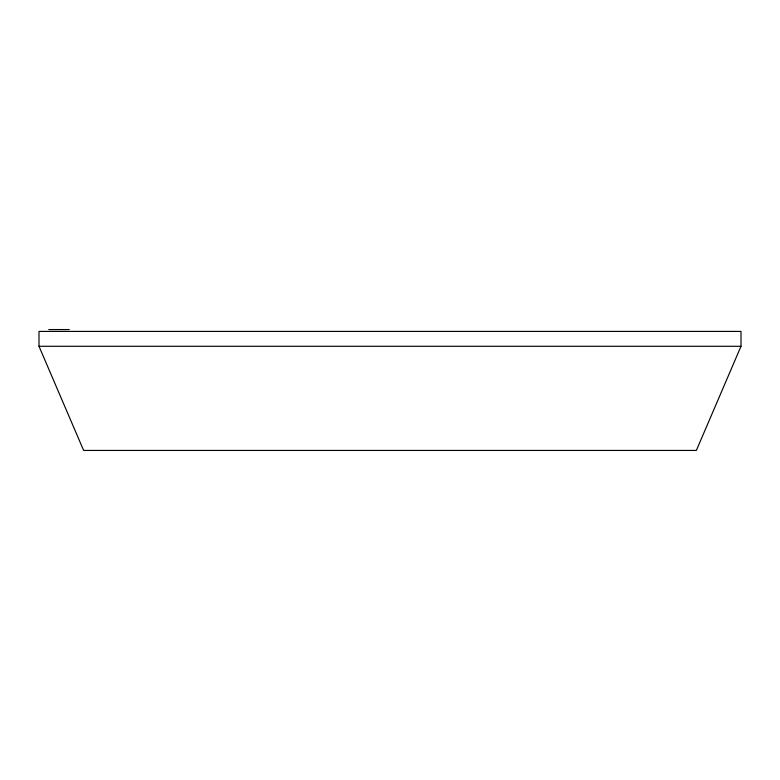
<?xml version="1.0" encoding="UTF-8"?>
<svg xmlns="http://www.w3.org/2000/svg" width="780" height="780" viewBox="0 0 780 780"><rect width="100%" height="100%" fill="white"/><g stroke="black" fill="none" stroke-linecap="round" stroke-linejoin="round"><path stroke-width="1.17" d="M741 346.291L696.365 450.44L83.635 450.44L39 346.291L39 331.412L741 331.412L741 346.291L39 346.291M48.77 329.56L69.225 329.56"/></g></svg>
